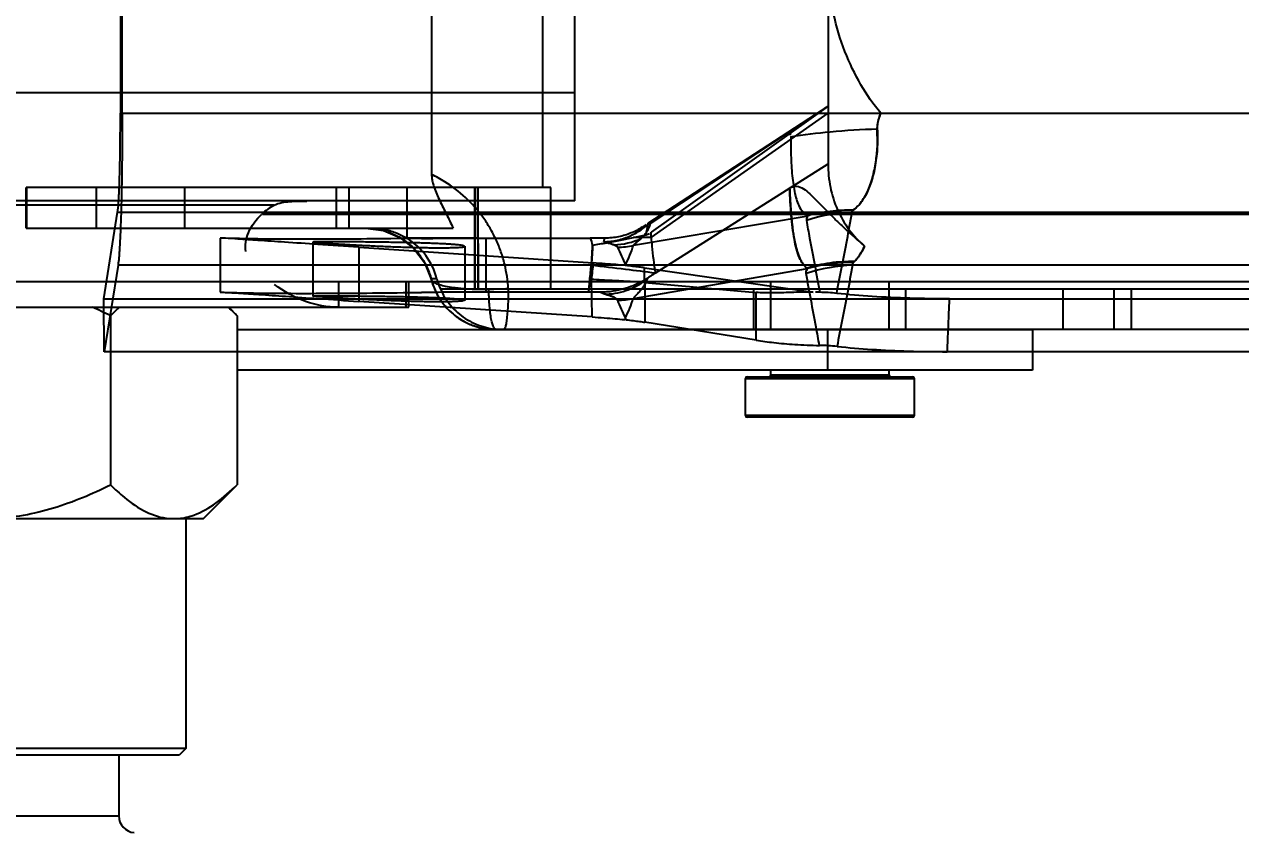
# Model space of a CAD drawing. Header units: millimetres. Extents: x 330 to 5284, y -2489 to 1657.
# Drawn here: x 3187.91 to 3223.92, y -873.56 to -849.64 of the extents above; entities that cross this region are included whole.
import ezdxf

# ---------------------------------------------------------------- set-up
doc = ezdxf.new("R2010")
doc.units = ezdxf.units.MM
doc.header["$LTSCALE"] = 154
doc.header["$PDMODE"] = 3
doc.header["$PDSIZE"] = 8
doc.layers.get('0').update_dxf_attribs({"linetype": 'CONTINUOUS'})
doc.layers.get('Defpoints').update_dxf_attribs({"linetype": 'CONTINUOUS'})
doc.layers.add('MIXEDCOLOR', color=7, linetype='CONTINUOUS')
doc.styles.get("Standard").update_dxf_attribs({"font": 'calibri.ttf'})
doc.dimstyles.new('DIMSTYLE_3', dxfattribs={"dimtxt": 23.333333, "dimasz": 23.333333, "dimexe": 1.5, "dimexo": 1, "dimgap": 0.875, "dimtad": 1, "dimdsep": 46, "dimtxsty": 'Standard', "dimblk": '_FILLED', "dimblk1": '_FILLED', "dimblk2": '_FILLED', "dimcen": 0.09, "dimazin": 2, "dimtp": 0.01, "dimtm": 0.01, "dimtfac": 1, "dimtofl": 0, "dimtmove": 0, "dimatfit": 3, "dimldrblk": '_FILLED', "dimfxl": 1, "dimtolj": 1, "dimarcsym": 0})

# ---------------------------------------------------------------- blocks, each defined once
blk = doc.blocks.new('_FILLED')
at = {"color": 0, "linetype": 'ByBlock'}
blk.add_solid([(0, 0), (-1, 0.2143), (-1, -0.2143)], dxfattribs=at)
blk = doc.blocks.new('*D124')
at = {"color": 0, "linetype": 'Continuous', "lineweight": -2}
for p, q in [((3086.702, -850.929), (3086.702, -927.055)), ((3286.702, -850.929), (3286.702, -927.055)), ((3110.035, -925.555), (3263.368, -925.555))]:
    blk.add_line(p, q, dxfattribs=at)
at = {"layer": 'Defpoints', "color": 0}
for p in [(3086.702, -849.929), (3286.702, -849.929), (3286.702, -925.555)]:
    blk.add_point(p, dxfattribs=at)
at = {"color": 0, "linetype": 'ByBlock', "lineweight": -2, "xscale": 23.3333333333, "yscale": 23.3333333333, "zscale": 23.3333333333, "rotation": 180}
blk.add_blockref('_FILLED', (3086.702, -925.555), dxfattribs=at)
at = {"color": 0, "linetype": 'ByBlock', "lineweight": -2, "xscale": 23.3333333333, "yscale": 23.3333333333, "zscale": 23.3333333333}
blk.add_blockref('_FILLED', (3286.702, -925.555), dxfattribs=at)
at = {"color": 0, "insert": (3202.257, -893.569), "char_height": 23.3333, "attachment_point": 2, "line_spacing_factor": 0.9}
blk.add_mtext('\\A1;%%c200', dxfattribs=at)

msp = doc.modelspace()

# ---------------------------------------------------------------- linework, layer by layer
at = {"linetype": 'Continuous'}
for p, q in [((3204.202, -854.862), (3204.202, -842.662)), ((3204.202, -851.662), (3169.202, -851.662)), ((3204.202, -854.862), (3169.202, -854.862)), ((3195.301, -854.99), (3178.103, -854.99)), ((3298.702, -855.262), (3194.955, -855.262)), ((3298.702, -857.262), (3074.702, -857.262)), ((3197.203, -857.262), (3197.203, -858.012)), ((3199.208, -858.012), (3199.208, -857.262)), ((3199.288, -858.012), (3199.288, -857.262)), ((3210.008, -858.667), (3210.008, -857.262)), ((3213.508, -858.667), (3213.508, -857.262)), ((3174.115, -858.012), (3199.288, -858.012)), ((3193.957, -858.012), (3194.207, -858.261)), ((3190.454, -858.261), (3190.454, -863.263)), ((3194.207, -858.261), (3194.207, -863.263)), ((3194.207, -858.667), (3217.758, -858.667)), ((3211.683, -858.667), (3211.683, -859.867)), ((3217.758, -858.667), (3217.758, -859.867)), ((3217.758, -859.867), (3194.207, -859.867)), ((3210.008, -860.017), (3210.008, -859.867)), ((3213.508, -860.017), (3210.008, -860.017)), ((3213.508, -860.017), (3213.508, -859.867)), ((3209.258, -860.117), (3214.258, -860.117)), ((3209.258, -861.217), (3209.258, -860.117)), ((3209.308, -860.067), (3214.208, -860.067)), ((3214.258, -861.217), (3214.258, -860.117)), ((3214.258, -861.217), (3209.258, -861.217)), ((3214.208, -861.267), (3209.308, -861.267)), ((3193.207, -864.262), (3194.207, -863.263)), ((3180.196, -864.262), (3193.207, -864.262)), ((3192.702, -871.062), (3192.702, -864.262)), ((3180.702, -871.062), (3192.702, -871.062)), ((3192.702, -871.062), (3192.502, -871.262)), ((3180.902, -871.262), (3192.502, -871.262)), ((3190.702, -871.262), (3190.702, -873.062)), ((3182.702, -873.062), (3190.702, -873.062))]:
    msp.add_line(p, q, dxfattribs=at)
for centre, radius, start, end in [((3196.201, -856.62), 1.862, 118.8985, 132.795), ((3184.742, -869.667), 12.756, 63.3972, 66.0737), ((3209.958, -860.017), 0.05, 270.1084, 0), ((3213.558, -860.017), 0.05, 180, 269.8913), ((3209.308, -860.117), 0.05, 90.1373, 180), ((3214.208, -860.117), 0.05, 0, 89.8571), ((3209.308, -861.217), 0.05, 180, 269.8627), ((3214.208, -861.217), 0.05, 270.1369, 0), ((3191.202, -873.062), 0.5, 180, 264.7831)]:
    msp.add_arc(centre, radius, start, end, dxfattribs=at)
for points, knots in [([(3195.301, -854.99), (3195.44, -854.913), (3195.78, -854.87), (3196.105, -854.866), (3196.274, -854.866)], [0, 0, 0, 0, 0.48506, 1, 1, 1, 1]), ([(3194.468, -856.363), (3194.435, -856.181), (3194.51, -855.748), (3194.768, -855.409), (3194.935, -855.254)], [0, 0, 0, 0, 0.448183, 1, 1, 1, 1]), ([(3197.203, -858.012), (3196.874, -858.01), (3196.191, -857.886), (3195.593, -857.542), (3195.312, -857.335)], [0, 0, 0, 0, 0.485278, 1, 1, 1, 1]), ([(3190.723, -858.007), (3190.701, -858.027), (3190.609, -858.11), (3190.52, -858.196), (3190.454, -858.261)], [0, 0, 0, 0, 0.246721, 1, 1, 1, 1]), ([(3194.207, -858.261), (3194.185, -858.239), (3194.097, -858.153), (3194.006, -858.068), (3193.937, -858.007)], [0, 0, 0, 0, 0.253232, 1, 1, 1, 1]), ([(3186.982, -864.262), (3187.586, -864.236), (3188.792, -864.007), (3189.912, -863.534), (3190.454, -863.263)], [0, 0, 0, 0, 0.499675, 1, 1, 1, 1]), ([(3190.454, -863.263), (3190.586, -863.395), (3190.914, -863.697), (3191.475, -864.088), (3191.957, -864.242), (3192.19, -864.262)], [0, 0, 0, 0, 0.274893, 0.655399, 1, 1, 1, 1]), ([(3192.471, -864.262), (3192.624, -864.249), (3193.023, -864.155), (3193.619, -863.809), (3194.012, -863.458), (3194.207, -863.263)], [0, 0, 0, 0, 0.227107, 0.594241, 1, 1, 1, 1])]:
    msp.add_open_spline(points, degree=3, knots=knots, dxfattribs=at)
at = {"layer": 'MIXEDCOLOR', "linetype": 'Continuous'}
for p, q in [((3203.258, -854.467), (3203.258, -844.867)), ((3199.964, -845.256), (3199.964, -854.078)), ((3190.75, -846.254), (3190.75, -852.27)), ((3190.806, -852.27), (3190.806, -846.254)), ((3211.702, -846.254), (3211.702, -853.767)), ((3206.378, -855.522), (3211.702, -852.062)), ((3211.702, -852.062), (3206.465, -855.791)), ((3190.75, -852.27), (3304.302, -852.27)), ((3206.465, -855.946), (3211.702, -852.27)), ((3206.439, -855.529), (3210.553, -852.819)), ((3206.584, -857.004), (3211.702, -853.767)), ((3203.49, -854.467), (3187.959, -854.467)), ((3187.959, -855.667), (3187.959, -854.467)), ((3187.959, -855.667), (3187.959, -854.467)), ((3187.965, -854.467), (3187.965, -855.667)), ((3190.047, -855.667), (3190.047, -854.467)), ((3192.653, -855.667), (3192.653, -854.467)), ((3197.153, -855.667), (3197.153, -854.467)), ((3197.52, -855.667), (3197.52, -854.467)), ((3199.226, -854.467), (3199.226, -855.961)), ((3201.243, -857.467), (3201.243, -854.467)), ((3201.243, -854.467), (3201.243, -857.467)), ((3201.338, -855.961), (3201.338, -854.467)), ((3201.339, -855.961), (3201.339, -854.467)), ((3203.49, -857.467), (3203.49, -854.467)), ((3190.261, -857.762), (3190.668, -855.2)), ((3190.668, -855.2), (3300.347, -855.2)), ((3205.938, -856.177), (3211.113, -855.3)), ((3187.959, -855.667), (3200.6, -855.667)), ((3206.199, -855.639), (3206.208, -855.687)), ((3193.702, -855.962), (3193.702, -857.562)), ((3196.452, -856.077), (3196.452, -857.677)), ((3201.339, -855.961), (3199.226, -855.961)), ((3201.578, -855.962), (3204.66, -855.962)), ((3201.578, -857.562), (3201.578, -855.962)), ((3205.062, -856.071), (3205.091, -855.963)), ((3206.465, -855.946), (3205.94, -855.946)), ((3206.465, -855.946), (3206.465, -855.791)), ((3197.805, -856.235), (3204.753, -856.699)), ((3197.805, -856.235), (3197.805, -857.835)), ((3200.952, -856.205), (3200.952, -857.805)), ((3190.68, -856.763), (3190.273, -859.325)), ((3300.69, -856.763), (3190.68, -856.763)), ((3205.7, -856.756), (3205.698, -856.775)), ((3200.12, -857.167), (3199.95, -857.167)), ((3205.938, -857.746), (3211.096, -856.866)), ((3206.268, -856.843), (3211.265, -857.561)), ((3200.223, -857.467), (3284.852, -857.467)), ((3204.721, -858.297), (3204.695, -857.189)), ((3206.275, -857.28), (3206.276, -858.454)), ((3206.276, -857.28), (3209.575, -857.573)), ((3209.508, -858.667), (3209.508, -857.467)), ((3214.008, -858.667), (3214.008, -857.467)), ((3218.667, -858.667), (3218.667, -857.467)), ((3220.173, -858.667), (3220.173, -857.467)), ((3220.681, -857.467), (3220.681, -858.667)), ((3190.261, -857.762), (3288.702, -857.762)), ((3190.273, -859.325), (3190.261, -857.762)), ((3204.721, -858.297), (3197.805, -857.835)), ((3204.613, -857.562), (3201.578, -857.562)), ((3205.702, -858.324), (3205.681, -858.375)), ((3205.722, -858.379), (3205.681, -858.375)), ((3205.722, -858.379), (3205.702, -858.324)), ((3209.575, -858.983), (3206.276, -858.454)), ((3283.718, -858.667), (3201.869, -858.667)), ((3289.046, -859.325), (3190.273, -859.325))]:
    msp.add_line(p, q, dxfattribs=at)
for points in [[(3212.419, -855.2), (3212.408, -855.182), (3212.416, -855.162), (3212.44, -855.14)], [(3198.004, -855.667), (3198.538, -855.739), (3199.026, -855.945), (3199.439, -856.268), (3199.756, -856.688), (3199.952, -857.178)], [(3201.344, -857.467), (3201.342, -857.015), (3201.34, -856.523), (3201.339, -855.961)], [(3211.068, -856.845), (3211.077, -856.853), (3211.086, -856.86), (3211.096, -856.866)], [(3199.952, -857.178), (3199.961, -857.212), (3199.971, -857.247), (3199.982, -857.284), (3199.994, -857.322), (3200.008, -857.36), (3200.022, -857.399), (3200.038, -857.439), (3200.054, -857.478), (3200.072, -857.518), (3200.091, -857.558), (3200.112, -857.599), (3200.134, -857.64), (3200.157, -857.682), (3200.182, -857.723), (3200.208, -857.765), (3200.236, -857.806), (3200.265, -857.848), (3200.296, -857.89), (3200.328, -857.931), (3200.362, -857.972), (3200.398, -858.013), (3200.435, -858.053), (3200.474, -858.093), (3200.514, -858.131), (3200.556, -858.17), (3200.599, -858.207), (3200.644, -858.244), (3200.691, -858.28), (3200.74, -858.315), (3200.791, -858.349), (3200.843, -858.381), (3200.896, -858.413), (3200.952, -858.443), (3201.009, -858.471), (3201.067, -858.498), (3201.127, -858.523), (3201.188, -858.547), (3201.252, -858.569), (3201.316, -858.589), (3201.382, -858.607), (3201.449, -858.622), (3201.518, -858.636), (3201.587, -858.647), (3201.656, -858.656), (3201.727, -858.662), (3201.798, -858.666), (3201.869, -858.667)]]:
    msp.add_lwpolyline(points, dxfattribs=at)
for centre, radius, start, end in [((3212.623, -860.293), 5.097, 92.2884, 107.8417), ((3223.74, -882.32), 31.93, 123.0635, 123.3142), ((3181.073, -850.893), 25.725, 348.8538, 349.6334), ((3198.183, -857.668), 2, 14.5131, 58.5828), ((3204.669, -926.538), 70.576, 89.65768, 90.00754), ((3225.75, -848.994), 22.212, 198.2838, 198.8597), ((3205.327, -854.203), 1.957, 271.0095, 295.7059), ((3198.249, -819.234), 37.509, 281.8322, 282.4148), ((3205.47, -854.223), 2.01, 270.1038, 283.4892), ((3202.365, -855.056), 3.745, 333.0087, 342.5866), ((3331.762, -869.898), 127.746, 174.09701, 174.45833), ((3247.965, -862.088), 43.547, 172.8908, 173.5408), ((3212.633, -861.856), 5.097, 92.2831, 108.0573), ((3212.398, -861.454), 4.77, 89.3228, 91.5702), ((3211.744, -855.934), 1.033, 313.3963, 316.3674), ((3202.095, -856.656), 2.04, 194.4989, 203.4163), ((3163.971, -857.651), 42.304, 0.5024, 1.0936), ((3205.421, -856.838), 0.992, 328.5657, 341.9414), ((3205.421, -856.837), 0.993, 328.5548, 340.9693), ((3208.625, -1067.421), 210.051, 91.74362, 91.89994), ((3204.616, -923.275), 65.713, 89.69941, 90.00317), ((3205.466, -855.8), 2.003, 270.2295, 283.6488), ((3202.392, -856.636), 3.715, 332.9758, 342.6216), ((3211.32, -863.559), 5.994, 83.8801, 88.6923), ((3211.357, -865.066), 5.928, 84.0711, 89.1146)]:
    msp.add_arc(centre, radius, start, end, dxfattribs=at)
for points, knots in [([(3213.264, -852.27), (3213.044, -852.007), (3212.643, -851.42), (3212.167, -850.429), (3211.949, -849.704), (3211.867, -849.323)], [0, 0, 0, 0, 0.312902, 0.6448, 1, 1, 1, 1]), ([(3211.702, -852.062), (3211.561, -852.155), (3211.292, -852.332), (3210.909, -852.584), (3210.667, -852.744), (3210.553, -852.819)], [0, 0, 0, 0, 0.368369, 0.702418, 1, 1, 1, 1]), ([(3190.668, -855.2), (3190.682, -855.112), (3190.699, -854.865), (3190.721, -854.409), (3190.737, -853.788), (3190.747, -853.058), (3190.75, -852.537), (3190.75, -852.27)], [0, 0, 0, 0, 0.091525, 0.252712, 0.467155, 0.726682, 1, 1, 1, 1]), ([(3190.806, -852.27), (3190.806, -852.667), (3190.802, -853.45), (3190.786, -854.556), (3190.762, -855.515), (3190.728, -856.23), (3190.702, -856.621), (3190.68, -856.763)], [0, 0, 0, 0, 0.265062, 0.521959, 0.738566, 0.904494, 1, 1, 1, 1]), ([(3212.44, -855.14), (3212.553, -855.061), (3212.749, -854.842), (3212.944, -854.443), (3213.073, -853.999), (3213.145, -853.543), (3213.179, -853.095), (3213.138, -852.667), (3213.213, -852.394), (3213.264, -852.27)], [0, 0, 0, 0, 0.13401, 0.279602, 0.431902, 0.583641, 0.729814, 0.8693, 1, 1, 1, 1]), ([(3213.264, -852.27), (3213.243, -852.318), (3213.205, -852.417), (3213.165, -852.569), (3213.158, -852.675), (3213.161, -852.727)], [0, 0, 0, 0, 0.334052, 0.66981, 1, 1, 1, 1]), ([(3210.602, -852.961), (3210.988, -852.895), (3211.84, -852.795), (3212.696, -852.744), (3213.161, -852.727)], [0, 0, 0, 0, 0.457142, 1, 1, 1, 1]), ([(3213.161, -852.727), (3213.171, -852.905), (3213.172, -853.267), (3213.113, -853.796), (3213, -854.282), (3212.838, -854.678), (3212.65, -854.96), (3212.507, -855.093), (3212.44, -855.14)], [0, 0, 0, 0, 0.205588, 0.41573, 0.612177, 0.777505, 0.906079, 1, 1, 1, 1]), ([(3210.602, -852.959), (3210.597, -853.168), (3210.602, -853.58), (3210.639, -854.166), (3210.718, -854.675), (3210.842, -855.075), (3211.02, -855.259), (3211.113, -855.3)], [0, 0, 0, 0, 0.253681, 0.498006, 0.710943, 0.876303, 1, 1, 1, 1]), ([(3211.702, -853.767), (3211.702, -853.999), (3211.748, -854.466), (3211.958, -855.13), (3212.304, -855.726), (3212.616, -856.057), (3212.786, -856.199)], [0, 0, 0, 0, 0.253668, 0.508382, 0.756664, 1, 1, 1, 1]), ([(3199.964, -854.078), (3199.964, -854.12), (3199.971, -854.207), (3199.999, -854.337), (3200.026, -854.423), (3200.042, -854.467)], [0, 0, 0, 0, 0.318011, 0.649841, 1, 1, 1, 1]), ([(3202.234, -857.467), (3202.221, -857.223), (3202.167, -856.85), (3202.025, -856.367), (3201.879, -856.008), (3201.699, -855.665), (3201.416, -855.233), (3200.985, -854.746), (3200.454, -854.339), (3200.098, -854.143), (3199.965, -854.079)], [0, 0, 0, 0, 0.171779, 0.262103, 0.35284, 0.443197, 0.533375, 0.715048, 0.896078, 1, 1, 1, 1]), ([(3200.042, -854.467), (3200.088, -854.6), (3200.206, -854.863), (3200.409, -855.255), (3200.538, -855.527), (3200.6, -855.667)], [0, 0, 0, 0, 0.31874, 0.651537, 1, 1, 1, 1]), ([(3210.566, -854.485), (3210.626, -854.448), (3210.776, -854.4), (3210.986, -854.503), (3211.169, -854.656), (3211.355, -854.841), (3211.552, -855.042), (3211.762, -855.257), (3211.989, -855.481), (3212.234, -855.714), (3212.501, -855.956), (3212.688, -856.118), (3212.786, -856.199)], [0, 0, 0, 0, 0.073073, 0.146991, 0.229254, 0.319884, 0.416793, 0.519749, 0.62906, 0.745203, 0.868693, 1, 1, 1, 1]), ([(3210.566, -854.485), (3210.57, -854.513), (3210.569, -854.571), (3210.574, -854.663), (3210.578, -854.768), (3210.585, -854.89), (3210.593, -855.022), (3210.602, -855.152), (3210.612, -855.272), (3210.622, -855.388), (3210.634, -855.51), (3210.647, -855.62), (3210.659, -855.716), (3210.671, -855.797), (3210.684, -855.883), (3210.7, -855.975), (3210.718, -856.072), (3210.74, -856.174), (3210.766, -856.279), (3210.798, -856.385), (3210.835, -856.49), (3210.879, -856.593), (3210.931, -856.689), (3210.992, -856.775), (3211.041, -856.824), (3211.068, -856.845)], [0, 0, 0, 0, 0.034151, 0.07043, 0.112238, 0.162393, 0.219797, 0.273431, 0.321052, 0.3671, 0.415839, 0.470787, 0.501415, 0.534441, 0.569998, 0.608032, 0.648351, 0.690757, 0.734842, 0.780034, 0.82585, 0.87134, 0.916132, 0.958889, 1, 1, 1, 1]), ([(3211.096, -856.866), (3210.988, -856.791), (3210.812, -856.5), (3210.684, -855.955), (3210.603, -855.261), (3210.574, -854.753), (3210.566, -854.485)], [0, 0, 0, 0, 0.159114, 0.386768, 0.676707, 1, 1, 1, 1]), ([(3211.113, -855.3), (3211.104, -855.312), (3211.075, -855.353), (3211.055, -855.407), (3211.061, -855.441)], [0, 0, 0, 0, 0.310781, 1, 1, 1, 1]), ([(3212.44, -855.14), (3212.215, -855.134), (3211.767, -855.155), (3211.327, -855.241), (3211.113, -855.3)], [0, 0, 0, 0, 0.503206, 1, 1, 1, 1]), ([(3211.959, -857.6), (3212.009, -857.339), (3212.112, -856.812), (3212.266, -856.012), (3212.368, -855.473), (3212.419, -855.2)], [0, 0, 0, 0, 0.326006, 0.659379, 1, 1, 1, 1]), ([(3198.004, -855.667), (3198.062, -855.667), (3198.184, -855.672), (3198.37, -855.697), (3198.558, -855.741), (3198.801, -855.824), (3199.089, -855.969), (3199.395, -856.207), (3199.608, -856.45), (3199.747, -856.666), (3199.836, -856.838), (3199.903, -857.006), (3199.937, -857.117), (3199.95, -857.167)], [0, 0, 0, 0, 0.065807, 0.139017, 0.212137, 0.284781, 0.430814, 0.576132, 0.722334, 0.795036, 0.867963, 0.941264, 1, 1, 1, 1]), ([(3198.181, -855.667), (3198.303, -855.667), (3198.548, -855.689), (3198.902, -855.79), (3199.122, -855.898), (3199.226, -855.961)], [0, 0, 0, 0, 0.33475, 0.66763, 1, 1, 1, 1]), ([(3205.062, -856.071), (3205.199, -856.068), (3205.471, -856.035), (3205.861, -855.905), (3206.098, -855.767), (3206.208, -855.687)], [0, 0, 0, 0, 0.333863, 0.666925, 1, 1, 1, 1]), ([(3206.199, -855.639), (3206.096, -855.707), (3205.872, -855.826), (3205.496, -855.938), (3205.228, -855.964), (3205.091, -855.963)], [0, 0, 0, 0, 0.315527, 0.647548, 1, 1, 1, 1]), ([(3206.439, -855.529), (3206.415, -855.545), (3206.365, -855.578), (3206.288, -855.631), (3206.235, -855.668), (3206.208, -855.688)], [0, 0, 0, 0, 0.308041, 0.642862, 1, 1, 1, 1]), ([(3206.334, -855.778), (3206.354, -855.749), (3206.399, -855.671), (3206.437, -855.584), (3206.439, -855.529)], [0, 0, 0, 0, 0.389111, 1, 1, 1, 1]), ([(3211.061, -855.441), (3211.093, -855.614), (3211.225, -856.323), (3211.359, -857.031), (3211.457, -857.567)], [0, 0, 0, 0, 0.244341, 1, 1, 1, 1]), ([(3197.805, -856.235), (3197.401, -856.209), (3196.668, -856.158), (3195.674, -856.087), (3194.886, -856.033), (3194.299, -855.995), (3193.926, -855.973), (3193.75, -855.964), (3193.702, -855.962)], [0, 0, 0, 0, 0.294942, 0.536036, 0.727083, 0.871358, 0.96515, 1, 1, 1, 1]), ([(3199.669, -855.973), (3199.185, -855.977), (3198.246, -855.987), (3196.908, -855.998), (3195.734, -855.999), (3194.794, -855.991), (3194.142, -855.977), (3193.812, -855.967), (3193.702, -855.962)], [0, 0, 0, 0, 0.243367, 0.47197, 0.672541, 0.833592, 0.944868, 1, 1, 1, 1]), ([(3198.702, -856.088), (3198.623, -856.087), (3198.467, -856.084), (3198.234, -856.081), (3198.008, -856.079), (3197.789, -856.076), (3197.58, -856.074), (3197.383, -856.072), (3197.201, -856.071), (3197.035, -856.07), (3196.887, -856.069), (3196.761, -856.069), (3196.649, -856.069), (3196.57, -856.071), (3196.407, -856.069), (3196.57, -856.095), (3196.651, -856.099), (3196.763, -856.108), (3196.889, -856.116), (3197.037, -856.126), (3197.203, -856.136), (3197.385, -856.147), (3197.582, -856.158), (3197.791, -856.17), (3198.01, -856.181), (3198.236, -856.192), (3198.468, -856.203), (3198.624, -856.21), (3198.702, -856.213)], [0, 0, 0, 0, 0.052793, 0.10481, 0.155444, 0.204404, 0.251316, 0.295484, 0.336309, 0.373392, 0.40641, 0.435061, 0.458944, 0.477705, 0.499444, 0.521811, 0.540751, 0.564755, 0.593463, 0.626513, 0.663751, 0.704802, 0.748903, 0.795585, 0.84469, 0.895625, 0.947558, 1, 1, 1, 1]), ([(3199.669, -855.973), (3199.887, -855.971), (3200.318, -855.967), (3200.954, -855.963), (3201.372, -855.962), (3201.578, -855.962)], [0, 0, 0, 0, 0.342926, 0.677329, 1, 1, 1, 1]), ([(3201.338, -855.961), (3201.338, -856.096), (3201.339, -856.366), (3201.34, -856.701), (3201.341, -856.969), (3201.342, -857.169), (3201.343, -857.336), (3201.343, -857.435), (3201.343, -857.467)], [0, 0, 0, 0, 0.269374, 0.536197, 0.669143, 0.80219, 0.935696, 1, 1, 1, 1]), ([(3204.731, -856.174), (3204.872, -856.148), (3205.148, -856.103), (3205.55, -856.026), (3205.813, -855.973), (3205.94, -855.946)], [0, 0, 0, 0, 0.348209, 0.68214, 1, 1, 1, 1]), ([(3205.062, -856.071), (3205.126, -856.087), (3205.24, -856.124), (3205.388, -856.16), (3205.454, -856.21), (3205.473, -856.233)], [0, 0, 0, 0, 0.442986, 0.810409, 1, 1, 1, 1]), ([(3205.361, -856.159), (3205.318, -856.144), (3205.218, -856.115), (3205.118, -856.088), (3205.062, -856.071)], [0, 0, 0, 0, 0.441379, 1, 1, 1, 1]), ([(3206.025, -856.097), (3206.035, -856.088), (3206.086, -856.045), (3206.137, -856.003), (3206.176, -855.966)], [0, 0, 0, 0, 0.193484, 1, 1, 1, 1]), ([(3206.465, -855.946), (3206.472, -856.032), (3206.503, -856.382), (3206.546, -856.731), (3206.583, -856.994)], [0, 0, 0, 0, 0.245374, 1, 1, 1, 1]), ([(3198.702, -856.213), (3198.78, -856.216), (3198.937, -856.222), (3199.169, -856.23), (3199.396, -856.237), (3199.616, -856.243), (3199.825, -856.246), (3200.022, -856.249), (3200.204, -856.25), (3200.37, -856.249), (3200.518, -856.246), (3200.644, -856.243), (3200.755, -856.238), (3200.836, -856.23), (3200.997, -856.221), (3200.837, -856.169), (3200.753, -856.166), (3200.642, -856.154), (3200.515, -856.145), (3200.367, -856.136), (3200.201, -856.128), (3200.018, -856.12), (3199.822, -856.113), (3199.613, -856.107), (3199.393, -856.101), (3199.167, -856.096), (3198.935, -856.092), (3198.78, -856.089), (3198.702, -856.088)], [0, 0, 0, 0, 0.052475, 0.10448, 0.155373, 0.204543, 0.251398, 0.295327, 0.335934, 0.373031, 0.406131, 0.434644, 0.458357, 0.477165, 0.499164, 0.522841, 0.541826, 0.565687, 0.594316, 0.627501, 0.664745, 0.705551, 0.749523, 0.796274, 0.845366, 0.896128, 0.947848, 1, 1, 1, 1]), ([(3204.613, -857.562), (3204.629, -857.405), (3204.659, -857.093), (3204.707, -856.631), (3204.725, -856.325), (3204.731, -856.174)], [0, 0, 0, 0, 0.340555, 0.673908, 1, 1, 1, 1]), ([(3204.731, -856.174), (3204.729, -856.238), (3204.724, -856.368), (3204.71, -856.563), (3204.698, -856.694), (3204.692, -856.76)], [0, 0, 0, 0, 0.32879, 0.662072, 1, 1, 1, 1]), ([(3205.938, -856.177), (3205.945, -856.163), (3205.978, -856.138), (3206.007, -856.112), (3206.025, -856.097)], [0, 0, 0, 0, 0.395699, 1, 1, 1, 1]), ([(3212.786, -856.199), (3212.755, -856.265), (3212.689, -856.388), (3212.579, -856.551), (3212.496, -856.644), (3212.454, -856.684)], [0, 0, 0, 0, 0.371551, 0.704067, 1, 1, 1, 1]), ([(3212.492, -856.647), (3212.532, -856.605), (3212.624, -856.492), (3212.717, -856.338), (3212.772, -856.23), (3212.786, -856.199)], [0, 0, 0, 0, 0.322644, 0.813401, 1, 1, 1, 1]), ([(3204.692, -856.76), (3205.029, -856.799), (3205.66, -856.873), (3206.29, -856.954), (3206.583, -856.994)], [0, 0, 0, 0, 0.534144, 1, 1, 1, 1]), ([(3205.698, -856.775), (3205.604, -856.766), (3205.405, -856.748), (3205.09, -856.722), (3204.869, -856.706), (3204.753, -856.699)], [0, 0, 0, 0, 0.300697, 0.631747, 1, 1, 1, 1]), ([(3206.268, -856.843), (3206.215, -856.836), (3206.101, -856.821), (3205.913, -856.799), (3205.779, -856.784), (3205.706, -856.776)], [0, 0, 0, 0, 0.281428, 0.610812, 1, 1, 1, 1]), ([(3211.068, -856.845), (3211.181, -856.811), (3211.413, -856.751), (3211.768, -856.687), (3212.128, -856.651), (3212.371, -856.645), (3212.492, -856.647)], [0, 0, 0, 0, 0.24721, 0.496743, 0.747911, 1, 1, 1, 1]), ([(3212.454, -856.684), (3212.339, -856.683), (3211.881, -856.694), (3211.425, -856.771), (3211.096, -856.866)], [0, 0, 0, 0, 0.252086, 1, 1, 1, 1]), ([(3212.43, -856.763), (3212.379, -857.036), (3212.276, -857.577), (3212.122, -858.38), (3212.02, -858.909), (3211.969, -859.171)], [0, 0, 0, 0, 0.34055, 0.673926, 1, 1, 1, 1]), ([(3201.661, -857.485), (3201.593, -857.488), (3201.461, -857.49), (3201.267, -857.486), (3201.085, -857.478), (3200.916, -857.465), (3200.76, -857.45), (3200.582, -857.428), (3200.395, -857.397), (3200.21, -857.354), (3200.077, -857.305), (3199.985, -857.248), (3199.954, -857.193), (3199.95, -857.167)], [0, 0, 0, 0, 0.113208, 0.221393, 0.323698, 0.418397, 0.505371, 0.584557, 0.718446, 0.822898, 0.900577, 0.956368, 1, 1, 1, 1]), ([(3199.95, -857.167), (3199.972, -857.258), (3200.031, -857.439), (3200.158, -857.696), (3200.325, -857.94), (3200.538, -858.165), (3200.751, -858.329), (3200.946, -858.442), (3201.108, -858.519), (3201.283, -858.582), (3201.469, -858.63), (3201.666, -858.66), (3201.801, -858.667), (3201.869, -858.667)], [0, 0, 0, 0, 0.107589, 0.215693, 0.327336, 0.444349, 0.568237, 0.633933, 0.70199, 0.772643, 0.846211, 0.921984, 1, 1, 1, 1]), ([(3206.362, -857.153), (3206.299, -857.193), (3206.157, -857.268), (3205.924, -857.381), (3205.645, -857.476), (3205.32, -857.547), (3205.085, -857.564), (3204.961, -857.563)], [0, 0, 0, 0, 0.151137, 0.32642, 0.524337, 0.747934, 1, 1, 1, 1]), ([(3206.359, -857.161), (3206.191, -857.304), (3205.804, -857.535), (3205.361, -857.624), (3205.141, -857.63)], [0, 0, 0, 0, 0.500757, 1, 1, 1, 1]), ([(3206.584, -857.004), (3206.56, -857.019), (3206.512, -857.05), (3206.439, -857.097), (3206.389, -857.129), (3206.365, -857.145)], [0, 0, 0, 0, 0.325098, 0.658437, 1, 1, 1, 1]), ([(3211.053, -857.01), (3211.051, -856.999), (3211.049, -856.948), (3211.074, -856.9), (3211.096, -856.866)], [0, 0, 0, 0, 0.210909, 1, 1, 1, 1]), ([(3211.449, -859.14), (3211.415, -858.958), (3211.284, -858.248), (3211.151, -857.538), (3211.053, -857.01)], [0, 0, 0, 0, 0.255671, 1, 1, 1, 1]), ([(3200.223, -857.467), (3200.301, -857.644), (3200.508, -857.976), (3200.947, -858.364), (3201.479, -858.611), (3201.868, -858.667), (3202.061, -858.667)], [0, 0, 0, 0, 0.250115, 0.499529, 0.748934, 1, 1, 1, 1]), ([(3201.869, -858.667), (3201.855, -858.667), (3201.819, -858.642), (3201.786, -858.572), (3201.75, -858.462), (3201.705, -858.242), (3201.671, -857.911), (3201.662, -857.631), (3201.661, -857.485)], [0, 0, 0, 0, 0.034579, 0.094625, 0.188864, 0.316057, 0.644089, 1, 1, 1, 1]), ([(3202.234, -857.467), (3202.234, -857.614), (3202.228, -857.897), (3202.206, -858.233), (3202.177, -858.457), (3202.153, -858.57), (3202.134, -858.635), (3202.109, -858.667), (3202.098, -858.667)], [0, 0, 0, 0, 0.361611, 0.695489, 0.82398, 0.917557, 0.973934, 1, 1, 1, 1]), ([(3206.274, -857.28), (3206.131, -857.27), (3205.811, -857.249), (3205.285, -857.22), (3204.901, -857.199), (3204.695, -857.189)], [0, 0, 0, 0, 0.270713, 0.608946, 1, 1, 1, 1]), ([(3206.268, -857.355), (3206.243, -857.395), (3206.201, -857.454), (3206.126, -857.543), (3206.041, -857.633), (3205.968, -857.701), (3205.938, -857.746)], [0, 0, 0, 0, 0.274201, 0.424566, 0.682135, 1, 1, 1, 1]), ([(3193.702, -857.562), (3193.751, -857.564), (3193.933, -857.573), (3194.314, -857.596), (3194.908, -857.634), (3195.697, -857.689), (3196.683, -857.759), (3197.407, -857.809), (3197.805, -857.835)], [0, 0, 0, 0, 0.035943, 0.132506, 0.278404, 0.47074, 0.709221, 1, 1, 1, 1]), ([(3193.702, -857.562), (3193.811, -857.567), (3194.141, -857.577), (3194.79, -857.591), (3195.731, -857.599), (3196.906, -857.598), (3198.245, -857.587), (3199.185, -857.577), (3199.669, -857.573)], [0, 0, 0, 0, 0.055045, 0.165858, 0.326489, 0.527772, 0.756503, 1, 1, 1, 1]), ([(3198.702, -857.813), (3198.621, -857.81), (3198.459, -857.803), (3198.219, -857.791), (3197.985, -857.78), (3197.759, -857.768), (3197.545, -857.756), (3197.344, -857.745), (3197.16, -857.734), (3196.993, -857.723), (3196.846, -857.714), (3196.723, -857.705), (3196.616, -857.697), (3196.545, -857.69), (3196.41, -857.679), (3196.546, -857.669), (3196.616, -857.67), (3196.724, -857.669), (3196.847, -857.669), (3196.995, -857.67), (3197.162, -857.671), (3197.347, -857.672), (3197.548, -857.674), (3197.762, -857.676), (3197.988, -857.678), (3198.222, -857.681), (3198.461, -857.684), (3198.621, -857.687), (3198.702, -857.688)], [0, 0, 0, 0, 0.054158, 0.107792, 0.160194, 0.21069, 0.258634, 0.303377, 0.344553, 0.381906, 0.414801, 0.442685, 0.465414, 0.482787, 0.500417, 0.518095, 0.535461, 0.558178, 0.58605, 0.618916, 0.656296, 0.697611, 0.742398, 0.790227, 0.840627, 0.892895, 0.946241, 1, 1, 1, 1]), ([(3198.702, -857.688), (3198.784, -857.689), (3198.946, -857.692), (3199.186, -857.697), (3199.419, -857.702), (3199.644, -857.708), (3199.859, -857.715), (3200.06, -857.722), (3200.244, -857.73), (3200.411, -857.739), (3200.558, -857.748), (3200.681, -857.758), (3200.788, -857.768), (3200.861, -857.778), (3200.994, -857.798), (3200.861, -857.832), (3200.788, -857.834), (3200.681, -857.842), (3200.558, -857.845), (3200.41, -857.848), (3200.243, -857.85), (3200.058, -857.849), (3199.857, -857.847), (3199.643, -857.843), (3199.418, -857.838), (3199.184, -857.831), (3198.944, -857.822), (3198.783, -857.816), (3198.702, -857.813)], [0, 0, 0, 0, 0.054387, 0.107848, 0.159809, 0.209966, 0.257858, 0.302698, 0.343886, 0.381027, 0.41378, 0.44178, 0.464586, 0.481922, 0.499964, 0.518493, 0.535803, 0.558493, 0.58634, 0.619064, 0.656337, 0.697715, 0.742494, 0.790111, 0.840354, 0.892636, 0.946039, 1, 1, 1, 1]), ([(3201.578, -857.562), (3201.372, -857.562), (3200.955, -857.563), (3200.318, -857.567), (3199.888, -857.571), (3199.669, -857.573)], [0, 0, 0, 0, 0.323083, 0.656313, 1, 1, 1, 1]), ([(3204.961, -857.563), (3204.984, -857.573), (3205.044, -857.597), (3205.104, -857.618), (3205.141, -857.63)], [0, 0, 0, 0, 0.391281, 1, 1, 1, 1]), ([(3205.474, -857.802), (3205.448, -857.769), (3205.361, -857.698), (3205.173, -857.646), (3205.034, -857.589), (3204.961, -857.563)], [0, 0, 0, 0, 0.210456, 0.590745, 1, 1, 1, 1]), ([(3205.141, -857.63), (3205.173, -857.641), (3205.232, -857.661), (3205.328, -857.696), (3205.412, -857.734), (3205.464, -857.779), (3205.474, -857.802)], [0, 0, 0, 0, 0.268671, 0.490845, 0.801967, 1, 1, 1, 1]), ([(3211.265, -857.561), (3211.046, -857.561), (3210.639, -857.57), (3210.076, -857.591), (3209.731, -857.587), (3209.574, -857.573)], [0, 0, 0, 0, 0.389344, 0.720668, 1, 1, 1, 1]), ([(3209.577, -858.984), (3209.576, -858.827), (3209.575, -858.514), (3209.574, -858.044), (3209.574, -857.73), (3209.574, -857.573)], [0, 0, 0, 0, 0.332643, 0.665976, 1, 1, 1, 1]), ([(3215.297, -857.762), (3214.906, -857.762), (3214.142, -857.751), (3213.029, -857.698), (3212.308, -857.637), (3211.959, -857.6)], [0, 0, 0, 0, 0.351402, 0.684998, 1, 1, 1, 1]), ([(3215.234, -859.325), (3215.242, -859.151), (3215.257, -858.804), (3215.278, -858.284), (3215.293, -857.936), (3215.3, -857.762)], [0, 0, 0, 0, 0.332747, 0.66608, 1, 1, 1, 1]), ([(3204.721, -858.297), (3204.84, -858.305), (3205.066, -858.321), (3205.386, -858.346), (3205.587, -858.365), (3205.681, -858.375)], [0, 0, 0, 0, 0.371003, 0.704112, 1, 1, 1, 1]), ([(3205.722, -858.379), (3205.793, -858.388), (3205.926, -858.404), (3206.111, -858.429), (3206.224, -858.446), (3206.276, -858.454)], [0, 0, 0, 0, 0.386333, 0.717778, 1, 1, 1, 1]), ([(3209.577, -858.984), (3209.749, -859.011), (3210.128, -859.063), (3210.752, -859.118), (3211.204, -859.136), (3211.449, -859.14)], [0, 0, 0, 0, 0.278699, 0.609733, 1, 1, 1, 1]), ([(3211.969, -859.171), (3212.311, -859.206), (3213.016, -859.264), (3214.104, -859.314), (3214.85, -859.325), (3215.232, -859.325)], [0, 0, 0, 0, 0.315503, 0.649167, 1, 1, 1, 1])]:
    msp.add_open_spline(points, degree=3, knots=knots, dxfattribs=at)
for points in [[(3210.553, -852.819), (3210.564, -852.85), (3210.574, -852.881), (3210.585, -852.912)], [(3206.176, -855.966), (3206.205, -855.938), (3206.233, -855.908), (3206.26, -855.878)], [(3206.26, -855.878), (3206.279, -855.856), (3206.298, -855.835), (3206.313, -855.811)], [(3206.313, -855.866), (3206.349, -855.858), (3206.385, -855.845), (3206.415, -855.824)], [(3205.473, -856.233), (3205.458, -856.209), (3205.439, -856.192), (3205.415, -856.184)], [(3205.473, -856.233), (3205.547, -856.408), (3205.625, -856.582), (3205.702, -856.756)], [(3212.454, -856.684), (3212.434, -856.703), (3212.414, -856.741), (3212.43, -856.763)], [(3205.702, -858.324), (3205.625, -858.151), (3205.547, -857.977), (3205.474, -857.802)], [(3211.457, -857.567), (3211.414, -857.566), (3211.372, -857.565), (3211.329, -857.564)]]:
    msp.add_open_spline(points, degree=3, dxfattribs=at)

# ---------------------------------------------------------------- dimensions: what is measured, and where the dimension line sits
at = {"linetype": 'Continuous'}
dim = msp.add_linear_dim(base=(3286.702, -925.555), p1=(3086.702, -849.929), p2=(3286.702, -849.929), text='%%c<>', dimstyle='DIMSTYLE_3', dxfattribs=at)
dim.commit()
dim.dimension.update_dxf_attribs({"geometry": '*D124', "text_midpoint": (3202.257, -925.555), "dimtype": 160})

doc.saveas('drawing.dxf')
